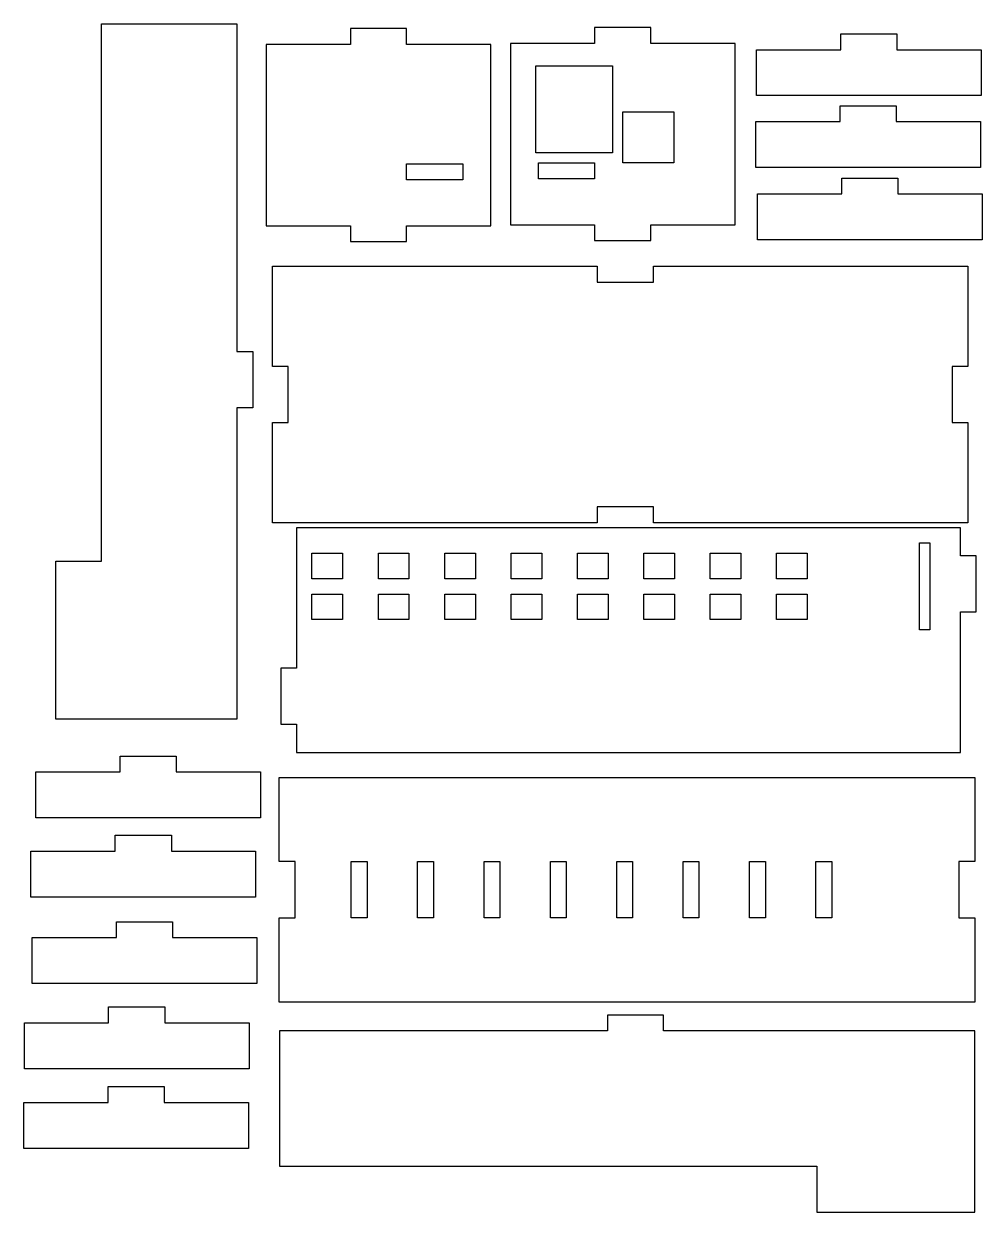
# Model space of a CAD drawing. Extents: x -202 to -14, y -78 to 155.
import ezdxf

# ---------------------------------------------------------------- set-up
doc = ezdxf.new("R2010")
doc.units = 0
doc.layers.get('0').update_dxf_attribs({"linetype": 'continuous'})

# ---------------------------------------------------------------- blocks, each defined once
blk = doc.blocks.new('SKETCH002')
at = {"color": 7}
for points in [[(-106.74, 150.71), (-106.74, 115.21), (-90.24, 115.21), (-90.24, 112.11), (-79.24, 112.11), (-79.24, 115.21), (-62.74, 115.21), (-62.74, 150.71), (-79.24, 150.71), (-79.24, 153.81), (-90.24, 153.81), (-90.24, 150.71)], [(-101.74, 146.31), (-86.74, 146.31), (-86.74, 129.31), (-101.74, 129.31)], [(-84.74, 137.31), (-74.74, 137.31), (-74.74, 127.31), (-84.74, 127.31)], [(-101.24, 127.31), (-90.24, 127.31), (-90.24, 124.21), (-101.24, 124.21)]]:
    blk.add_lwpolyline(points, close=True, dxfattribs=at)
blk = doc.blocks.new('SKETCH')
at = {"color": 7}
for points in [[(-151.7, 28.39), (-151.7, 17.39), (-148.6, 17.39), (-148.6, 11.89), (-18.6, 11.89), (-18.6, 39.39), (-15.5, 39.39), (-15.5, 50.39), (-18.6, 50.39), (-18.6, 55.89), (-148.6, 55.89), (-148.6, 28.39)], [(-26.6, 52.89), (-24.6, 52.89), (-24.6, 35.89), (-26.6, 35.89)], [(-145.6, 50.89), (-139.6, 50.89), (-139.6, 45.89), (-145.6, 45.89)], [(-132.6, 50.89), (-126.6, 50.89), (-126.6, 45.89), (-132.6, 45.89)], [(-119.6, 50.89), (-113.6, 50.89), (-113.6, 45.89), (-119.6, 45.89)], [(-106.6, 50.89), (-100.6, 50.89), (-100.6, 45.89), (-106.6, 45.89)], [(-93.6, 50.89), (-87.6, 50.89), (-87.6, 45.89), (-93.6, 45.89)], [(-80.6, 50.89), (-74.6, 50.89), (-74.6, 45.89), (-80.6, 45.89)], [(-67.6, 50.89), (-61.6, 50.89), (-61.6, 45.89), (-67.6, 45.89)], [(-54.6, 50.89), (-48.6, 50.89), (-48.6, 45.89), (-54.6, 45.89)], [(-145.6, 42.89), (-139.6, 42.89), (-139.6, 37.89), (-145.6, 37.89)], [(-132.6, 42.89), (-126.6, 42.89), (-126.6, 37.89), (-132.6, 37.89)], [(-119.6, 42.89), (-113.6, 42.89), (-113.6, 37.89), (-119.6, 37.89)], [(-106.6, 42.89), (-100.6, 42.89), (-100.6, 37.89), (-106.6, 37.89)], [(-93.6, 42.89), (-87.6, 42.89), (-87.6, 37.89), (-93.6, 37.89)], [(-80.6, 42.89), (-74.6, 42.89), (-74.6, 37.89), (-80.6, 37.89)], [(-67.6, 42.89), (-61.6, 42.89), (-61.6, 37.89), (-67.6, 37.89)], [(-54.6, 42.89), (-48.6, 42.89), (-48.6, 37.89), (-54.6, 37.89)]]:
    blk.add_lwpolyline(points, close=True, dxfattribs=at)
blk = doc.blocks.new('SKETCH007')
at = {"color": 7}
for points in [[(-154.58, 150.52), (-154.58, 115.02), (-138.08, 115.02), (-138.08, 111.92), (-127.08, 111.92), (-127.08, 115.02), (-110.58, 115.02), (-110.58, 150.52), (-127.08, 150.52), (-127.08, 153.62), (-138.08, 153.62), (-138.08, 150.52)], [(-127.08, 127.12), (-116.08, 127.12), (-116.08, 124.02), (-127.08, 124.02)]]:
    blk.add_lwpolyline(points, close=True, dxfattribs=at)
blk = doc.blocks.new('SKETCH010')
at = {"color": 7}
for points in [[(-15.799078, -9.4992), (-18.899078, -9.4992), (-18.899078, -20.4992), (-15.799078, -20.4992), (-15.799078, -36.9992), (-151.999078, -36.9992), (-151.999078, -20.4992), (-148.899078, -20.4992), (-148.899078, -9.4992), (-151.999078, -9.4992), (-151.999078, 7.0008), (-15.799078, 7.0008)], [(-137.899078, -9.4992), (-134.799078, -9.4992), (-134.799078, -20.4992), (-137.899078, -20.4992)], [(-124.899078, -9.4992), (-121.799078, -9.4992), (-121.799078, -20.4992), (-124.899078, -20.4992)], [(-111.899078, -9.4992), (-108.802808, -9.4992), (-108.802808, -20.4992), (-111.899078, -20.4992)], [(-98.902808, -9.4992), (-95.802808, -9.4992), (-95.802808, -20.4992), (-98.902808, -20.4992)], [(-85.902808, -9.4992), (-82.802808, -9.4992), (-82.802808, -20.4992), (-85.902808, -20.4992)], [(-72.902808, -9.4992), (-69.802808, -9.4992), (-69.802808, -20.4992), (-72.902808, -20.4992)], [(-59.902808, -9.4992), (-56.802808, -9.4992), (-56.802808, -20.4992), (-59.902808, -20.4992)], [(-46.902808, -9.4992), (-43.802808, -9.4992), (-43.802808, -20.4992), (-46.902808, -20.4992)]]:
    blk.add_lwpolyline(points, close=True, dxfattribs=at)

msp = doc.modelspace()

# ---------------------------------------------------------------- linework, layer by layer
at = {"color": 7}
for points in [[(-186.79, 154.56), (-160.29, 154.56), (-160.29, 90.36), (-157.19, 90.36), (-157.19, 79.36), (-160.29, 79.36), (-160.29, 18.36), (-195.79, 18.36), (-195.79, 49.36), (-186.79, 49.36)], [(-58.53, 140.49), (-58.53, 149.49), (-42.03, 149.49), (-42.03, 152.59), (-31.03, 152.59), (-31.03, 149.49), (-14.53, 149.49), (-14.53, 140.49)], [(-58.67, 126.41), (-58.67, 135.41), (-42.17, 135.41), (-42.17, 138.51), (-31.17, 138.51), (-31.17, 135.41), (-14.67, 135.41), (-14.67, 126.41)], [(-58.33, 112.23), (-58.33, 121.23), (-41.83, 121.23), (-41.83, 124.33), (-30.83, 124.33), (-30.83, 121.23), (-14.33, 121.23), (-14.33, 112.23)], [(-89.73, 103.97), (-78.73, 103.97), (-78.73, 107.07), (-17.13, 107.07), (-17.13, 87.47), (-20.23, 87.47), (-20.23, 76.47), (-17.13, 76.47), (-17.13, 56.87), (-78.73, 56.87), (-78.73, 59.97), (-89.73, 59.97), (-89.73, 56.87), (-153.33, 56.87), (-153.33, 76.47), (-150.23, 76.47), (-150.23, 87.47), (-153.33, 87.47), (-153.33, 107.07), (-89.73, 107.07)], [(-199.67, -0.93), (-199.67, 8.07), (-183.17, 8.07), (-183.17, 11.17), (-172.17, 11.17), (-172.17, 8.07), (-155.67, 8.07), (-155.67, -0.93)], [(-200.63, -16.44), (-200.63, -7.44), (-184.13, -7.44), (-184.13, -4.34), (-173.13, -4.34), (-173.13, -7.44), (-156.63, -7.44), (-156.63, -16.44)], [(-200.39, -33.38), (-200.39, -24.38), (-183.89, -24.38), (-183.89, -21.28), (-172.89, -21.28), (-172.89, -24.38), (-156.39, -24.38), (-156.39, -33.38)], [(-201.92, -50.06), (-201.92, -41.06), (-185.42, -41.06), (-185.42, -37.96), (-174.42, -37.96), (-174.42, -41.06), (-157.92, -41.06), (-157.92, -50.06)], [(-151.95, -42.66), (-151.95, -69.16), (-46.75, -69.16), (-46.75, -78.16), (-15.75, -78.16), (-15.75, -42.66), (-76.75, -42.66), (-76.75, -39.56), (-87.75, -39.56), (-87.75, -42.66)], [(-202.04, -65.67), (-202.04, -56.67), (-185.54, -56.67), (-185.54, -53.57), (-174.54, -53.57), (-174.54, -56.67), (-158.04, -56.67), (-158.04, -65.67)]]:
    msp.add_lwpolyline(points, close=True, dxfattribs=at)

# ---------------------------------------------------------------- block references
for name in ['SKETCH007', 'SKETCH002', 'SKETCH', 'SKETCH010']:
    msp.add_blockref(name, (0, 0), dxfattribs=at)

doc.saveas('drawing.dxf')
